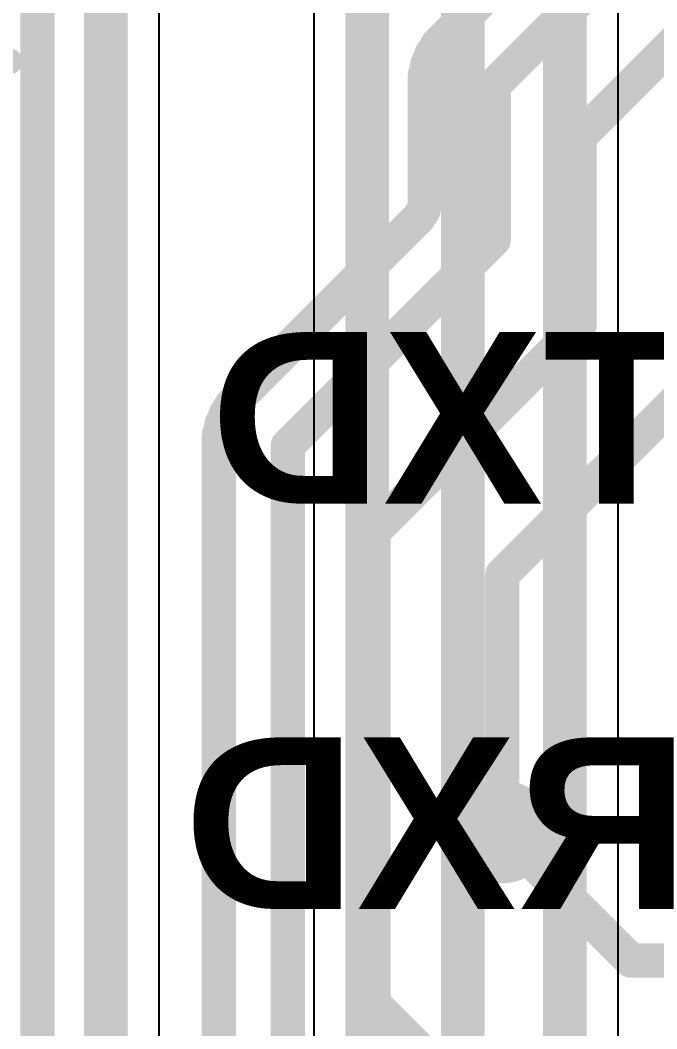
# Model space of a CAD drawing. Header units: inches. Extents: x 0 to 12.4, y -0.6 to 2.2.
# Drawn here: x 2.1051 to 2.2511, y 0.8708 to 1.1023 of the extents above; entities that cross this region are included whole.
import ezdxf

# ---------------------------------------------------------------- set-up
doc = ezdxf.new("R2010")
doc.units = ezdxf.units.IN
doc.header["$MEASUREMENT"] = 0
for name, color, linetype in [('Bottom Layer', 5, 'Continuous'), ('Bottom Overlay', 54, 'Continuous'), ('Dimension', 6, 'Continuous'), ('Mechanical 4', 56, 'Continuous'), ('Top Layer', 1, 'Continuous')]:
    doc.layers.add(name, color=color, linetype=linetype)
doc.styles.add('Arial_Bold', font='', dxfattribs={"height": 0.2})
doc.styles.get('Arial_Bold').set_extended_font_data('Arial', bold=True)

msp = doc.modelspace()

# ---------------------------------------------------------------- hatches: boundary and pattern name
at = {"layer": 'Dimension'}
h = msp.add_hatch(color=6, dxfattribs=at)
edge = h.paths.add_edge_path()
edge.add_arc((2.2156439, 0.9160202), 0.011811, 0, 360)
h = msp.add_hatch(color=6, dxfattribs=at)
edge = h.paths.add_edge_path()
edge.add_arc((2.2156439, 0.9160202), 0.011811, 0, 360)

# ---------------------------------------------------------------- linework, layer by layer
at = {"layer": 'Bottom Layer'}
for p, q in [((2.2422351, 0.8030049), (2.2422351, 1.721)), ((2.1724133, 1.131022), (2.1724133, 0.7187163))]:
    msp.add_line(p, q, dxfattribs=at)
at = {"layer": 'Bottom Layer', "const_width": 0.01}
for points in [[(2.23, 0.797937), (2.23, 1.721)], [(2.2065966, 0.6254035), (2.2065966, 1.4204034)], [(2.1846484, 0.7136484), (2.1846484, 1.1703517)]]:
    msp.add_lwpolyline(points, dxfattribs=at)
at = {"layer": 'Dimension', "const_width": 0.007874}
for points in [[(2.2016484, 1.0975521), (2.2547098, 1.1506135)], [(2.2136754, 1.0872801), (2.2687935, 1.1423982)], [(2.2333604, 1.0754691), (2.2806045, 1.1227132)], [(2.1090691, 0.7214099), (2.1090691, 1.11977)], [(2.199964, 1.0952338), (2.2003639, 1.0958865)], [(2.2003639, 1.0958865), (2.2005854, 1.0963211)], [(2.2005854, 1.0963211), (2.2005856, 1.0963215)], [(2.2005856, 1.0963215), (2.20076, 1.0966636)], [(2.20076, 1.0966636), (2.2010315, 1.0969352)], [(2.2010315, 1.0969352), (2.2010317, 1.0969354)], [(2.2010317, 1.0969354), (2.2016483, 1.097552)], [(2.2016483, 1.097552), (2.2016484, 1.0975521)], [(2.1988884, 1.0929906), (2.1991814, 1.0936979)], [(2.1991814, 1.0936979), (2.1993322, 1.0941622)], [(2.1993322, 1.0941622), (2.1993324, 1.0941626)], [(2.1993324, 1.0941626), (2.1994511, 1.0945277)], [(2.1994511, 1.0945277), (2.1996768, 1.0948384)], [(2.1996768, 1.0948384), (2.199677, 1.0948388)], [(2.199677, 1.0948388), (2.199964, 1.0952338)], [(2.1981772, 1.0906072), (2.1983559, 1.0913517)], [(2.1983559, 1.0913517), (2.1984324, 1.091834)], [(2.1984323, 1.091834), (2.1984924, 1.0922133)], [(2.1984323, 1.091834), (2.1984324, 1.091834)], [(2.1984924, 1.0922133), (2.1986667, 1.0925553)], [(2.1986667, 1.0925553), (2.1986668, 1.0925557)], [(2.1986668, 1.0925557), (2.1988884, 1.0929906)], [(2.1979076, 1.0897774), (2.1980263, 1.0901428)], [(2.1979076, 1.0893932), (2.1979076, 1.0897774)], [(2.1979076, 1.0604003), (2.1979076, 1.0893932)], [(2.1980263, 1.0901429), (2.1981772, 1.0906072)], [(2.1980263, 1.0901428), (2.1980263, 1.0901429)], [(2.2136754, 1.051847), (2.2136754, 1.0872801)], [(2.2333604, 1.032162), (2.2333604, 1.0754691)], [(2.1964778, 1.0569483), (2.197536, 1.0585321)], [(2.197536, 1.0585321), (2.1979076, 1.0604003)], [(2.1747272, 1.0351978), (2.1964778, 1.0569483)], [(2.1664313, 1.0046029), (2.2136754, 1.051847)], [(2.1544043, 1.0148749), (2.1747272, 1.0351978)], [(2.1861163, 0.9849179), (2.2333604, 1.032162)], [(2.1537876, 1.0142582), (2.1544042, 1.0148748)], [(2.1544042, 1.0148748), (2.1544043, 1.0148749)], [(2.2156439, 0.9750754), (2.2569824, 1.0164139)], [(2.152207, 1.0118506), (2.1524327, 1.0121613)], [(2.1524327, 1.0121613), (2.1524329, 1.0121616)], [(2.1524329, 1.0121616), (2.1527199, 1.0125566)], [(2.1527199, 1.0125566), (2.1531198, 1.0132093)], [(2.1531198, 1.0132093), (2.1533413, 1.0136439)], [(2.1533413, 1.0136439), (2.1533415, 1.0136443)], [(2.1533415, 1.0136443), (2.1535159, 1.0139865)], [(2.1535159, 1.0139865), (2.1537874, 1.014258)], [(2.1537874, 1.014258), (2.1537876, 1.0142582)], [(2.1512483, 1.0095361), (2.1514226, 1.0098782)], [(2.1514226, 1.0098782), (2.1514227, 1.0098785)], [(2.1514227, 1.0098785), (2.1516443, 1.0103134)], [(2.1516443, 1.0103134), (2.1519373, 1.0110207)], [(2.1519373, 1.0110207), (2.1520881, 1.011485)], [(2.1520881, 1.011485), (2.1520883, 1.0114854)], [(2.1520883, 1.0114854), (2.152207, 1.0118506)], [(2.1506635, 1.0071003), (2.1507822, 1.0074656)], [(2.1507822, 1.0074657), (2.1509331, 1.00793)], [(2.1507822, 1.0074656), (2.1507822, 1.0074657)], [(2.1509331, 1.00793), (2.1511118, 1.0086745)], [(2.1511118, 1.0086745), (2.1511883, 1.0091569)], [(2.1511882, 1.0091569), (2.1512483, 1.0095361)], [(2.1511882, 1.0091569), (2.1511883, 1.0091569)], [(2.1506635, 1.0058438), (2.1506635, 1.0071003)], [(2.1506635, 0.84962), (2.1506635, 1.0058438)], [(2.1664313, 0.8471226), (2.1664313, 1.0046029)], [(2.1861163, 0.8766502), (2.1861163, 0.9849179)], [(2.2156439, 0.9160202), (2.2156439, 0.9750754)], [(2.2156439, 0.9160202), (2.2451714, 0.8864927)], [(2.2451714, 0.8864927), (2.3140691, 0.8864927)], [(2.1861163, 0.8766502), (2.2058013, 0.8569651)]]:
    msp.add_lwpolyline(points, dxfattribs=at)
at = {"layer": 'Dimension', "const_width": 0.003937}
for points in [[(2.1983954, 1.0958865, 1), (2.2023324, 1.0958865, 1)], [(2.1983954, 1.0958865, 1), (2.2023324, 1.0958865, 1)], [(2.1986169, 1.0963211, 1), (2.2025539, 1.0963211, 1)], [(2.1986169, 1.0963211, 1), (2.2025539, 1.0963211, 1)], [(2.1986171, 1.0963215, 1), (2.2025541, 1.0963215, 1)], [(2.1986171, 1.0963215, 1), (2.2025541, 1.0963215, 1)], [(2.1987915, 1.0966636, 1), (2.2027285, 1.0966636, 1)], [(2.1987915, 1.0966636, 1), (2.2027285, 1.0966636, 1)], [(2.199063, 1.0969352, 1), (2.203, 1.0969352, 1)], [(2.199063, 1.0969352, 1), (2.203, 1.0969352, 1)], [(2.1990632, 1.0969354, 1), (2.2030002, 1.0969354, 1)], [(2.1990632, 1.0969354, 1), (2.2030002, 1.0969354, 1)], [(2.1996798, 1.097552, 1), (2.2036168, 1.097552, 1)], [(2.1996798, 1.097552, 1), (2.2036168, 1.097552, 1)], [(2.1996799, 1.0975521, 1), (2.2036169, 1.0975521, 1)], [(2.1996799, 1.0975521, 1), (2.2036169, 1.0975521, 1)], [(2.1972129, 1.0936979, 1), (2.2011499, 1.0936979, 1)], [(2.1972129, 1.0936979, 1), (2.2011499, 1.0936979, 1)], [(2.1973637, 1.0941622, 1), (2.2013007, 1.0941622, 1)], [(2.1973637, 1.0941622, 1), (2.2013007, 1.0941622, 1)], [(2.1973639, 1.0941626, 1), (2.2013009, 1.0941626, 1)], [(2.1973639, 1.0941626, 1), (2.2013009, 1.0941626, 1)], [(2.1974826, 1.0945277, 1), (2.2014196, 1.0945277, 1)], [(2.1974826, 1.0945277, 1), (2.2014196, 1.0945277, 1)], [(2.1977083, 1.0948384, 1), (2.2016453, 1.0948384, 1)], [(2.1977083, 1.0948384, 1), (2.2016453, 1.0948384, 1)], [(2.1977085, 1.0948388, 1), (2.2016455, 1.0948388, 1)], [(2.1977085, 1.0948388, 1), (2.2016455, 1.0948388, 1)], [(2.1979955, 1.0952338, 1), (2.2019325, 1.0952338, 1)], [(2.1979955, 1.0952338, 1), (2.2019325, 1.0952338, 1)], [(2.1963874, 1.0913517, 1), (2.2003244, 1.0913517, 1)], [(2.1963874, 1.0913517, 1), (2.2003244, 1.0913517, 1)], [(2.1964638, 1.091834, 1), (2.2004008, 1.091834, 1)], [(2.1964638, 1.091834, 1), (2.2004008, 1.091834, 1)], [(2.1964639, 1.091834, 1), (2.2004009, 1.091834, 1)], [(2.1964639, 1.091834, 1), (2.2004009, 1.091834, 1)], [(2.1965239, 1.0922133, 1), (2.2004609, 1.0922133, 1)], [(2.1965239, 1.0922133, 1), (2.2004609, 1.0922133, 1)], [(2.1966982, 1.0925553, 1), (2.2006352, 1.0925553, 1)], [(2.1966982, 1.0925553, 1), (2.2006352, 1.0925553, 1)], [(2.1966983, 1.0925557, 1), (2.2006353, 1.0925557, 1)], [(2.1966983, 1.0925557, 1), (2.2006353, 1.0925557, 1)], [(2.1969199, 1.0929906, 1), (2.2008569, 1.0929906, 1)], [(2.1969199, 1.0929906, 1), (2.2008569, 1.0929906, 1)], [(2.1959391, 1.0897774, 1), (2.1998761, 1.0897774, 1)], [(2.1959391, 1.0897774, 1), (2.1998761, 1.0897774, 1)], [(2.1959391, 1.0893932, 1), (2.1998761, 1.0893932, 1)], [(2.1959391, 1.0893932, 1), (2.1998761, 1.0893932, 1)], [(2.1960578, 1.0901429, 1), (2.1999948, 1.0901429, 1)], [(2.1960578, 1.0901429, 1), (2.1999948, 1.0901429, 1)], [(2.1960578, 1.0901428, 1), (2.1999948, 1.0901428, 1)], [(2.1960578, 1.0901428, 1), (2.1999948, 1.0901428, 1)], [(2.1962087, 1.0906072, 1), (2.2001457, 1.0906072, 1)], [(2.1962087, 1.0906072, 1), (2.2001457, 1.0906072, 1)], [(2.2117069, 1.0872801, 1), (2.2156439, 1.0872801, 1)], [(2.2117069, 1.0872801, 1), (2.2156439, 1.0872801, 1)], [(2.2313919, 1.0754691, 1), (2.2353289, 1.0754691, 1)], [(2.2313919, 1.0754691, 1), (2.2353289, 1.0754691, 1)], [(2.1955675, 1.0585321, 1), (2.1995045, 1.0585321, 1)], [(2.1955675, 1.0585321, 1), (2.1995045, 1.0585321, 1)], [(2.1959391, 1.0604003, 1), (2.1998761, 1.0604003, 1)], [(2.1959391, 1.0604003, 1), (2.1998761, 1.0604003, 1)], [(2.1945093, 1.0569483, 1), (2.1984463, 1.0569483, 1)], [(2.1945093, 1.0569483, 1), (2.1984463, 1.0569483, 1)], [(2.2117069, 1.051847, 1), (2.2156439, 1.051847, 1)], [(2.2117069, 1.051847, 1), (2.2156439, 1.051847, 1)], [(2.1727587, 1.0351978, 1), (2.1766957, 1.0351978, 1)], [(2.1727587, 1.0351978, 1), (2.1766957, 1.0351978, 1)], [(2.2313919, 1.032162, 1), (2.2353289, 1.032162, 1)], [(2.2313919, 1.032162, 1), (2.2353289, 1.032162, 1)], [(2.1524357, 1.0148748, 1), (2.1563727, 1.0148748, 1)], [(2.1524357, 1.0148748, 1), (2.1563727, 1.0148748, 1)], [(2.1524358, 1.0148749, 1), (2.1563728, 1.0148749, 1)], [(2.1524358, 1.0148749, 1), (2.1563728, 1.0148749, 1)], [(2.1504642, 1.0121613, 1), (2.1544012, 1.0121613, 1)], [(2.1504642, 1.0121613, 1), (2.1544012, 1.0121613, 1)], [(2.1504644, 1.0121616, 1), (2.1544014, 1.0121616, 1)], [(2.1504644, 1.0121616, 1), (2.1544014, 1.0121616, 1)], [(2.1507514, 1.0125566, 1), (2.1546884, 1.0125566, 1)], [(2.1507514, 1.0125566, 1), (2.1546884, 1.0125566, 1)], [(2.1511513, 1.0132093, 1), (2.1550883, 1.0132093, 1)], [(2.1511513, 1.0132093, 1), (2.1550883, 1.0132093, 1)], [(2.1513728, 1.0136439, 1), (2.1553098, 1.0136439, 1)], [(2.1513728, 1.0136439, 1), (2.1553098, 1.0136439, 1)], [(2.151373, 1.0136443, 1), (2.15531, 1.0136443, 1)], [(2.151373, 1.0136443, 1), (2.15531, 1.0136443, 1)], [(2.1515474, 1.0139865, 1), (2.1554844, 1.0139865, 1)], [(2.1515474, 1.0139865, 1), (2.1554844, 1.0139865, 1)], [(2.1518189, 1.014258, 1), (2.1557559, 1.014258, 1)], [(2.1518189, 1.014258, 1), (2.1557559, 1.014258, 1)], [(2.1518191, 1.0142582, 1), (2.1557561, 1.0142582, 1)], [(2.1518191, 1.0142582, 1), (2.1557561, 1.0142582, 1)], [(2.1494541, 1.0098782, 1), (2.1533911, 1.0098782, 1)], [(2.1494541, 1.0098782, 1), (2.1533911, 1.0098782, 1)], [(2.1494542, 1.0098785, 1), (2.1533912, 1.0098785, 1)], [(2.1494542, 1.0098785, 1), (2.1533912, 1.0098785, 1)], [(2.1496758, 1.0103134, 1), (2.1536128, 1.0103134, 1)], [(2.1496758, 1.0103134, 1), (2.1536128, 1.0103134, 1)], [(2.1499688, 1.0110207, 1), (2.1539058, 1.0110207, 1)], [(2.1499688, 1.0110207, 1), (2.1539058, 1.0110207, 1)], [(2.1501196, 1.011485, 1), (2.1540566, 1.011485, 1)], [(2.1501196, 1.011485, 1), (2.1540566, 1.011485, 1)], [(2.1501198, 1.0114854, 1), (2.1540568, 1.0114854, 1)], [(2.1501198, 1.0114854, 1), (2.1540568, 1.0114854, 1)], [(2.1502385, 1.0118506, 1), (2.1541755, 1.0118506, 1)], [(2.1502385, 1.0118506, 1), (2.1541755, 1.0118506, 1)], [(2.1488137, 1.0074657, 1), (2.1527507, 1.0074657, 1)], [(2.1488137, 1.0074657, 1), (2.1527507, 1.0074657, 1)], [(2.1488137, 1.0074656, 1), (2.1527507, 1.0074656, 1)], [(2.1488137, 1.0074656, 1), (2.1527507, 1.0074656, 1)], [(2.1489646, 1.00793, 1), (2.1529016, 1.00793, 1)], [(2.1489646, 1.00793, 1), (2.1529016, 1.00793, 1)], [(2.1491433, 1.0086745, 1), (2.1530803, 1.0086745, 1)], [(2.1491433, 1.0086745, 1), (2.1530803, 1.0086745, 1)], [(2.1492197, 1.0091569, 1), (2.1531567, 1.0091569, 1)], [(2.1492197, 1.0091569, 1), (2.1531567, 1.0091569, 1)], [(2.1492198, 1.0091569, 1), (2.1531568, 1.0091569, 1)], [(2.1492198, 1.0091569, 1), (2.1531568, 1.0091569, 1)], [(2.1492798, 1.0095361, 1), (2.1532168, 1.0095361, 1)], [(2.1492798, 1.0095361, 1), (2.1532168, 1.0095361, 1)], [(2.148695, 1.0071003, 1), (2.152632, 1.0071003, 1)], [(2.148695, 1.0071003, 1), (2.152632, 1.0071003, 1)], [(2.148695, 1.0058438, 1), (2.152632, 1.0058438, 1)], [(2.148695, 1.0058438, 1), (2.152632, 1.0058438, 1)], [(2.1644628, 1.0046029, 1), (2.1683998, 1.0046029, 1)], [(2.1644628, 1.0046029, 1), (2.1683998, 1.0046029, 1)], [(2.1841478, 0.9849179, 1), (2.1880848, 0.9849179, 1)], [(2.1841478, 0.9849179, 1), (2.1880848, 0.9849179, 1)], [(2.2136754, 0.9750754, 1), (2.2176124, 0.9750754, 1)], [(2.2136754, 0.9750754, 1), (2.2176124, 0.9750754, 1)], [(2.2136754, 0.9160202, 1), (2.2176124, 0.9160202, 1)], [(2.2136754, 0.9160202, 1), (2.2176124, 0.9160202, 1)], [(2.2432029, 0.8864927, 1), (2.2471399, 0.8864927, 1)], [(2.2432029, 0.8864927, 1), (2.2471399, 0.8864927, 1)], [(2.1841478, 0.8766502, 1), (2.1880848, 0.8766502, 1)], [(2.1841478, 0.8766502, 1), (2.1880848, 0.8766502, 1)]]:
    msp.add_lwpolyline(points, format="xyb", close=True, dxfattribs=at)
at = {"layer": 'Mechanical 4', "const_width": 0.0059055}
msp.add_lwpolyline([(2.0801376, 1.092796), (2.1026347, 1.092796)], dxfattribs=at)
at = {"layer": 'Mechanical 4', "const_width": 0.0029527}
msp.add_lwpolyline([(2.1011583, 1.092796, 1), (2.1041111, 1.092796, 1)], format="xyb", close=True, dxfattribs=at)
at = {"layer": 'Top Layer'}
msp.add_line((2.1369281, 0.6990638), (2.1369281, 1.1755825), dxfattribs=at)
at = {"layer": 'Top Layer', "const_width": 0.01}
msp.add_lwpolyline([(2.124693, 0.125693), (2.124693, 1.2156456)], dxfattribs=at)

# ---------------------------------------------------------------- texts
at = {"layer": 'Bottom Overlay', "style": 'Arial_Bold', "text_generation_flag": 2}
for s, p in [('TXD', (2.2585687, 0.9913352)), ('RXD', (2.2586243, 0.8983352))]:
    msp.add_text(s, height=0.0393701, rotation=360, dxfattribs=at).set_placement(p)

doc.saveas('drawing.dxf')
